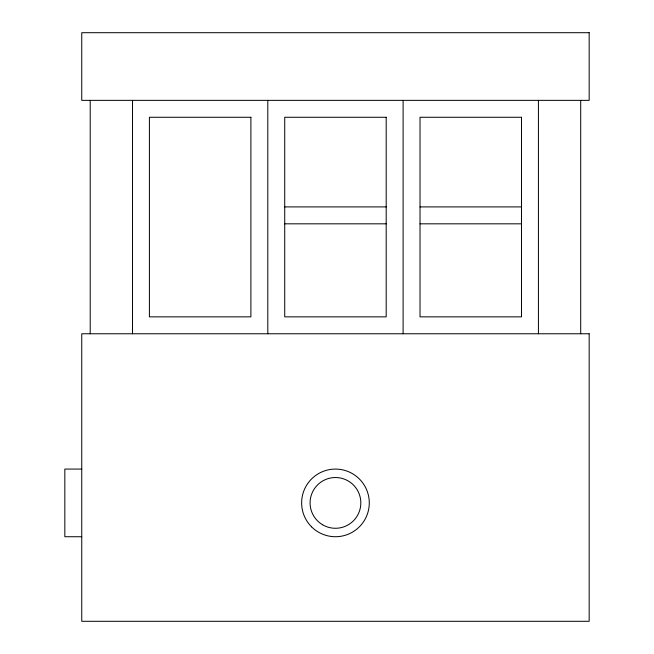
<?xml version="1.0" encoding="UTF-8"?>
<svg xmlns="http://www.w3.org/2000/svg" width="654" height="654" viewBox="0 0 654 654"><rect width="100%" height="100%" fill="white"/><g stroke="black" fill="none" stroke-linecap="round" stroke-linejoin="round"><path stroke-width="0.98" d="M284.719 206.909L386.195 206.909M420.023 206.909L521.508 206.909M284.719 223.823L386.195 223.823M420.023 223.823L521.508 223.823M81.75 469.073L64.836 469.073L64.836 536.73L81.75 536.73M580.703 100.356L580.703 333.769M538.422 100.356L538.422 333.769M403.109 100.356L403.109 333.769M267.805 100.356L267.805 333.769M132.492 100.356L132.492 333.769M90.203 100.356L90.203 333.769M589.164 32.7L81.75 32.7L81.75 100.356L589.164 100.356L589.164 32.7M250.891 117.27L149.406 117.27L149.406 316.855L250.891 316.855L250.891 117.27M386.195 117.27L284.719 117.27L284.719 316.855L386.195 316.855L386.195 117.27M521.508 117.27L420.023 117.27L420.023 316.855L521.508 316.855L521.508 117.27M589.164 333.769L81.75 333.769L81.75 621.3L589.164 621.3L589.164 333.769M322.455 524.688A25.367 25.367 0 0 0 360.828 503.269A25.367 25.367 0 0 0 323.084 480.755A25.367 25.367 0 0 0 322.455 524.688M311.541 526.822A33.828 33.828 0 0 0 368.128 511.657A33.828 33.828 0 0 0 326.706 470.226A33.828 33.828 0 0 0 311.541 526.822"/></g></svg>
